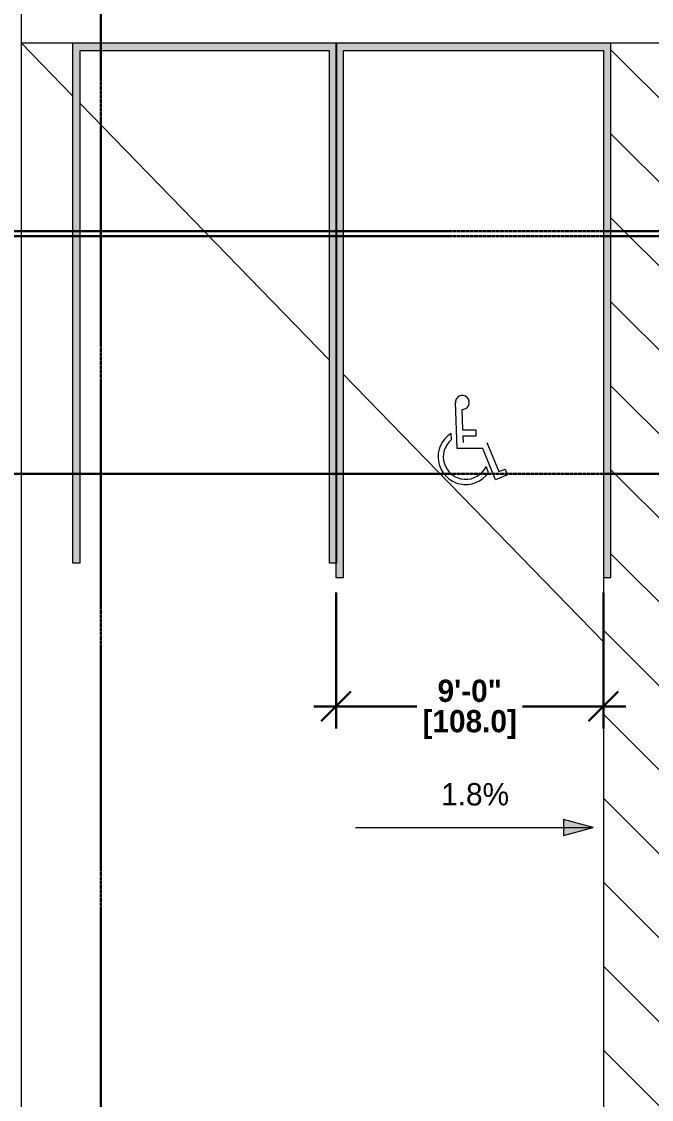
# Model space of a CAD drawing. Header units: inches. Extents: x -4218 to -1814, y 9767 to 12426.
# Drawn here: x -3819.3 to -3564.9, y 10934.3 to 11369.9 of the extents above; entities that cross this region are included whole.
import ezdxf

# ---------------------------------------------------------------- set-up
doc = ezdxf.new("R2010")
doc.units = ezdxf.units.IN
doc.header["$MEASUREMENT"] = 0
doc.linetypes.add('Grid Line 1_2_', pattern=[0.875, 0.5, -0.125, 0.125, -0.125])
doc.linetypes.add('Grid Line 1_2__2_', pattern=[0.875, 0.5, -0.125, 0.125, -0.125])
for name, color, linetype, lineweight in [('0-1', 7, 'Continuous', 5), ('A-ANNO-DIMS-1', 211, 'Continuous', 30), ('A-DETL-MEDM', 33, 'Continuous', 20), ('A-FLOR-1', 9, 'Continuous', 13), ('A-FLOR-4', 192, 'Continuous', 9), ('A-FLOR-PATT-1', 251, 'Continuous', 9), ('A-GENM', 5, 'Continuous', 9), ('G-ANNO-DIMS', 111, 'Continuous', 9), ('S-FNDN-5', 7, 'Continuous', 9), ('S-GRID-1', 1, 'Grid Line 1_2_', 9), ('S-GRID-2', 1, 'Grid Line 1_2__2_', 30)]:
    doc.layers.add(name, color=color, linetype=linetype, lineweight=lineweight)
doc.styles.add('Century Gothic', font='ufonts.com_century-gothic.ttf', dxfattribs={"height": 9})
doc.styles.add('Century Gothic_B', font='GOTHICB.TTF', dxfattribs={"height": 9})
doc.dimstyles.new('OD__1_16__Tol__', dxfattribs={"dimscale": 12, "dimtxt": 9.397514, "dimasz": 1, "dimexe": 0.75, "dimexo": 0.5, "dimgap": 0.125, "dimtad": 1, "dimdec": 4, "dimrnd": 0.0625, "dimzin": 3, "dimdsep": 46, "dimlunit": 4, "dimtxsty": 'Century Gothic_B', "dimblk1": 'OBLIQUE', "dimblk2": 'OBLIQUE', "dimsah": 1, "dimcen": 0.09, "dimdle": 0.75, "dimazin": 0, "dimtfac": 1, "dimtdec": 4, "dimtix": 1, "dimtmove": 0, "dimatfit": 3, "dimfxl": 1, "dimtvp": 1, "dimtfill": 1, "dimfrac": 2, "dimtolj": 1, "dimtzin": 0, "dimlwd": 30, "dimlwe": 30, "dimarcsym": 2})

# ---------------------------------------------------------------- blocks, each defined once
blk = doc.blocks.new('CTR - 1st Phase - Shell_rvt-1-FLOOR PLAN - BASEMENT')
at = {"layer": 'A-FLOR-1'}
for p, q in [((-3798.69, 11339.94), (-3819.32, 11361.19)), ((-3798.69, 11361.19), (-3819.32, 11361.19)), ((-3473.32, 11361.19), (-3581.32, 11361.19)), ((-3695.02, 11233.21), (-3795.69, 11336.85)), ((-3584.32, 11119.24), (-3689.32, 11227.34))]:
    blk.add_line(p, q, dxfattribs=at)
at = {"layer": 'S-GRID-1'}
blk.add_line((-1814.21, 11283.19), (-4168.71, 11283.19), dxfattribs=at)
blk = doc.blocks.new('CTR - 1st Phase - Structure_rvt-1-FLOOR PLAN - BASEMENT')
at = {"layer": 'S-FNDN-5'}
blk.add_line((-3819.32, 9901.19), (-3819.32, 11544.19), dxfattribs=at)
at = {"layer": 'S-GRID-2'}
for p, q in [((-3787.32, 9772.61), (-3787.32, 12247.5)), ((-1814.21, 11285.19), (-4076.95, 11285.19)), ((-1814.21, 11283.19), (-4076.95, 11283.19)), ((-1814.21, 11187.19), (-4076.95, 11187.19))]:
    blk.add_line(p, q, dxfattribs=at)
blk = doc.blocks.new('Parking_Stall_Multiple - STANDARD-2217643-FLOOR PLAN - BASEMENT')
at = {"layer": 'A-GENM'}
h = blk.add_hatch(color=256, dxfattribs=at)
h.paths.add_polyline_path([(210, -106.67), (210, -103.67), (3, -103.67), (3, -3), (210, -3), (210, -0.31), (0, -0.31), (0, -106.67), (28.49, -106.67)], flags=0)
h.paths.add_polyline_path([(0.31, 0), (0, 0), (0.15, -0.15)], flags=0)
for p, q in [((210, 0), (0, 0)), ((0, 0), (0, -106.67)), ((210, -3), (210, 0)), ((3, -103.67), (3, -3)), ((3, -3), (210, -3)), ((210, -103.67), (3, -103.67)), ((210, -106.67), (210, -103.67)), ((0, -106.67), (210, -106.67))]:
    blk.add_line(p, q, dxfattribs=at)
blk = doc.blocks.new('Parking_Stall_Multiple - ADA-VAN-2249874-FLOOR PLAN - BASEMENT')
at = {"layer": 'A-GENM'}
h = blk.add_hatch(color=256, dxfattribs=at)
h.paths.add_polyline_path([(216, 111), (0, 111), (0, 0), (216, 0), (216, 3), (3, 3), (3, 108), (216, 108)], flags=0)
h.paths.add_polyline_path([(0.31, 0.31), (0.15, 0.15), (0.01, 0.31)], flags=0)
for p, q in [((216, 111), (0, 111)), ((0, 111), (0, 0)), ((216, 108), (216, 111)), ((3, 3), (3, 108)), ((3, 108), (216, 108)), ((216, 3), (3, 3)), ((216, 0), (216, 3)), ((0, 0), (216, 0))]:
    blk.add_line(p, q, dxfattribs=at)
blk = doc.blocks.new('_Oblique')
at = {"color": 0, "linetype": 'ByBlock', "lineweight": -2}
blk.add_line((-0.5, -0.5), (0.5, 0.5), dxfattribs=at)
blk = doc.blocks.new('DIMBLOCK44-FLOOR PLAN - BASEMENT')
at = {"layer": 'A-ANNO-DIMS-1', "color": 0, "lineweight": 30, "transparency": 16777216}
for p, q in [((-4050.73, 9879.19), (-4050.73, 11445)), ((-3825.32, 11436), (-4059.73, 11436)), ((-3919.32, 9888.19), (-4059.73, 9888.19))]:
    blk.add_line(p, q, dxfattribs=at)
at = {"layer": 'Defpoints', "color": 0, "transparency": 16777216}
for p in [(-4050.73, 11436), (-3819.32, 11436), (-3913.32, 9888.19)]:
    blk.add_point(p, dxfattribs=at)
at = {"layer": 'A-ANNO-DIMS-1', "color": 0, "lineweight": 30, "transparency": 16777216, "xscale": 12, "yscale": 12, "zscale": 12}
for p, rotation in [((-4050.73, 11436), 90), ((-4050.73, 9888.19), 270)]:
    blk.add_blockref('_Oblique', p, dxfattribs=dict(at, rotation=rotation))
at = {"layer": 'A-ANNO-DIMS-1', "color": 0, "transparency": 16777216, "insert": (-4057.66, 10662.1), "char_height": 9, "attachment_point": 5, "rotation": 90, "style": 'Century Gothic_B', "bg_fill": 3, "box_fill_scale": 1.25, "bg_fill_color": 256, "bg_fill_true_color": 13158600, "bg_fill_transparency": 0}
blk.add_mtext('\\A1;128\'-11 13/16"', dxfattribs=at)
at = {"layer": 'A-ANNO-DIMS-1', "color": 0, "transparency": 16777216, "insert": (-4043.4, 10662.1), "char_height": 9, "attachment_point": 5, "rotation": 90, "style": 'Century Gothic_B', "bg_fill": 3, "box_fill_scale": 1.25, "bg_fill_color": 256, "bg_fill_true_color": 13158600, "bg_fill_transparency": 0}
blk.add_mtext('\\A1;[1547.8]', dxfattribs=at)
blk = doc.blocks.new('DIMBLOCK69-FLOOR PLAN - BASEMENT')
at = {"layer": 'A-ANNO-DIMS-1', "color": 0, "lineweight": 30, "transparency": 16777216}
for p, q in [((-3692.32, 11139.19), (-3692.32, 11084.16)), ((-3584.32, 11139.19), (-3584.32, 11084.16)), ((-3701.32, 11093.16), (-3575.32, 11093.16))]:
    blk.add_line(p, q, dxfattribs=at)
at = {"layer": 'Defpoints', "color": 0, "transparency": 16777216}
for p in [(-3692.32, 11145.19), (-3584.32, 11145.19), (-3584.32, 11093.16)]:
    blk.add_point(p, dxfattribs=at)
at = {"layer": 'A-ANNO-DIMS-1', "color": 0, "lineweight": 30, "transparency": 16777216, "xscale": 12, "yscale": 12, "zscale": 12, "rotation": 180}
blk.add_blockref('_Oblique', (-3692.32, 11093.16), dxfattribs=at)
at = {"layer": 'A-ANNO-DIMS-1', "color": 0, "lineweight": 30, "transparency": 16777216, "xscale": 12, "yscale": 12, "zscale": 12}
blk.add_blockref('_Oblique', (-3584.32, 11093.16), dxfattribs=at)
at = {"layer": 'A-ANNO-DIMS-1', "color": 0, "transparency": 16777216, "insert": (-3638.32, 11099.39), "char_height": 9, "attachment_point": 5, "style": 'Century Gothic_B', "bg_fill": 3, "box_fill_scale": 1.25, "bg_fill_color": 256, "bg_fill_true_color": 13158600, "bg_fill_transparency": 0}
blk.add_mtext('\\A1;9\'-0"', dxfattribs=at)
at = {"layer": 'A-ANNO-DIMS-1', "color": 0, "transparency": 16777216, "insert": (-3638.32, 11085.83), "char_height": 9, "attachment_point": 5, "style": 'Century Gothic_B', "bg_fill": 3, "box_fill_scale": 1.25, "bg_fill_color": 256, "bg_fill_true_color": 13158600, "bg_fill_transparency": 0}
blk.add_mtext('\\A1;[108.0]', dxfattribs=at)

msp = doc.modelspace()

# ---------------------------------------------------------------- hatches: boundary and pattern name
at = {"layer": 'A-FLOR-PATT-1'}
h = msp.add_hatch(dxfattribs=at)
h.set_pattern_fill('FP_10', color=256, style=0, pattern_type=2)
h.set_pattern_definition([(315, (-3536.324, 10906.164), (16.9706, 16.9706), [])])
h.paths.add_polyline_path([(-3584.32374, 10451.13788), (-3488.32374, 10451.13788), (-3488.32374, 10459.1894), (-3489.32374, 10459.1894), (-3489.32374, 10475.1894), (-3488.32374, 10475.1894), (-3488.32374, 10831.1894), (-3489.32374, 10831.1894), (-3489.32374, 10847.1894), (-3488.32374, 10847.1894), (-3488.32374, 11179.1894), (-3489.32374, 11179.1894), (-3489.32374, 11195.1894), (-3488.32374, 11195.1894), (-3488.32374, 11361.1894), (-3581.32374, 11361.1894), (-3581.32374, 11145.1894), (-3584.32374, 11145.1894), (-3584.32374, 10875.1894), (-3583.8154, 10875.1894), (-3583.8154, 10455.1894), (-3584.32374, 10455.1894)], flags=0)
at = {"layer": 'G-ANNO-DIMS'}
msp.add_hatch(color=256, dxfattribs=at).paths.add_polyline_path([(-3588.49939, 11044.1726), (-3600.49939, 11047.38799), (-3600.49939, 11040.95721)], flags=0)

# ---------------------------------------------------------------- linework, layer by layer
at = {"layer": 'A-DETL-MEDM'}
for p, q in [((-3643.39725, 11197.30515), (-3644.12098, 11215.93393)), ((-3641.52371, 11213.15475), (-3641.23331, 11204.89304)), ((-3645.65566, 11200.99629), (-3645.81153, 11203.4195)), ((-3641.23331, 11204.89304), (-3635.8154, 11204.89304)), ((-3635.8154, 11204.89304), (-3635.8154, 11202.40562)), ((-3635.8154, 11202.40562), (-3641.13668, 11202.40562)), ((-3641.13668, 11202.40562), (-3641.00459, 11199.79257)), ((-3631.35201, 11199.79257), (-3626.52627, 11188.01473)), ((-3633.02096, 11197.30515), (-3643.39725, 11197.30515)), ((-3627.88418, 11184.76816), (-3633.02096, 11197.30515)), ((-3630.69659, 11187.63566), (-3631.7125, 11190.13535)), ((-3623.00424, 11186.77203), (-3627.88418, 11184.76816)), ((-3626.52627, 11188.01473), (-3623.94909, 11189.07301)), ((-3623.94909, 11189.07301), (-3623.00424, 11186.77203))]:
    msp.add_line(p, q, dxfattribs=at)
for centre, radius, start, end in [((-3641.28864, 11215.96709), 2.82214, 265.2221354, 186.5330627), ((-3639.91687, 11193.98317), 11.19395, 121.7672031, 325.4553172), ((-3639.91687, 11193.98317), 9.06187, 129.2932727, 334.8735667)]:
    msp.add_arc(centre, radius, start, end, dxfattribs=at)
at = {"layer": 'A-FLOR-4'}
for p, q in [((-3488.32374, 11361.1894), (-3581.32374, 11361.1894)), ((-3584.32374, 11145.1894), (-3584.32374, 10875.1894))]:
    msp.add_line(p, q, dxfattribs=at)
at = {"layer": 'G-ANNO-DIMS'}
for p, q in [((-3588.49939, 11044.1726), (-3600.49939, 11047.38799)), ((-3600.49939, 11047.38799), (-3600.49939, 11040.95721)), ((-3684.49939, 11044.1726), (-3588.49939, 11044.1726)), ((-3600.49939, 11040.95721), (-3588.49939, 11044.1726))]:
    msp.add_line(p, q, dxfattribs=at)

# ---------------------------------------------------------------- block references
at = {"layer": '0-1'}
for name in ['CTR - 1st Phase - Shell_rvt-1-FLOOR PLAN - BASEMENT', 'CTR - 1st Phase - Structure_rvt-1-FLOOR PLAN - BASEMENT']:
    msp.add_blockref(name, (0, 0), dxfattribs=at)
at = {"layer": 'A-GENM'}
for name, p, rotation in [('Parking_Stall_Multiple - STANDARD-2217643-FLOOR PLAN - BASEMENT', (-3692.01788, 11361.1894), 270.0000000000005), ('Parking_Stall_Multiple - ADA-VAN-2249874-FLOOR PLAN - BASEMENT', (-3692.32374, 11361.1894), 269.9999999999978)]:
    msp.add_blockref(name, p, dxfattribs=dict(at, rotation=rotation))

# ---------------------------------------------------------------- next in the draw order: texts
at = {"layer": 'G-ANNO-DIMS', "insert": (-3649.84338, 11062.15593), "char_height": 9, "width": 32.0255812, "attachment_point": 1, "line_spacing_factor": 0.984502, "style": 'Century Gothic', "bg_fill": 3, "box_fill_scale": 1.25, "bg_fill_color": 256, "bg_fill_true_color": 13158600, "bg_fill_transparency": 0}
msp.add_mtext('1.8%', dxfattribs=at)

# ---------------------------------------------------------------- next in the draw order: dimensions: what is measured, and where the dimension line sits
at = {"layer": 'A-ANNO-DIMS-1'}
dim = msp.add_linear_dim(base=(-4050.73413, 11436.0019), p1=(-3913.32374, 9888.1894), p2=(-3819.32374, 11436.0019), angle=90, dimstyle='OD__1_16__Tol__', override={"dimpost": '<>\\X', "dimfxl": 1550.664224}, dxfattribs=at)
dim.commit()
dim.dimension.update_dxf_attribs({"geometry": 'DIMBLOCK44-FLOOR PLAN - BASEMENT', "text_midpoint": (-4050.73413, 10662.09565)})
dim = msp.add_linear_dim(base=(-3584.32374, 11093.16158), p1=(-3692.32374, 11145.1894), p2=(-3584.32374, 11145.1894), dimstyle='OD__1_16__Tol__', override={"dimpost": '<>\\X', "dimfxl": 108}, dxfattribs=at)
dim.commit()
dim.dimension.update_dxf_attribs({"geometry": 'DIMBLOCK69-FLOOR PLAN - BASEMENT', "text_midpoint": (-3638.32374, 11093.16158)})

doc.saveas('drawing.dxf')
